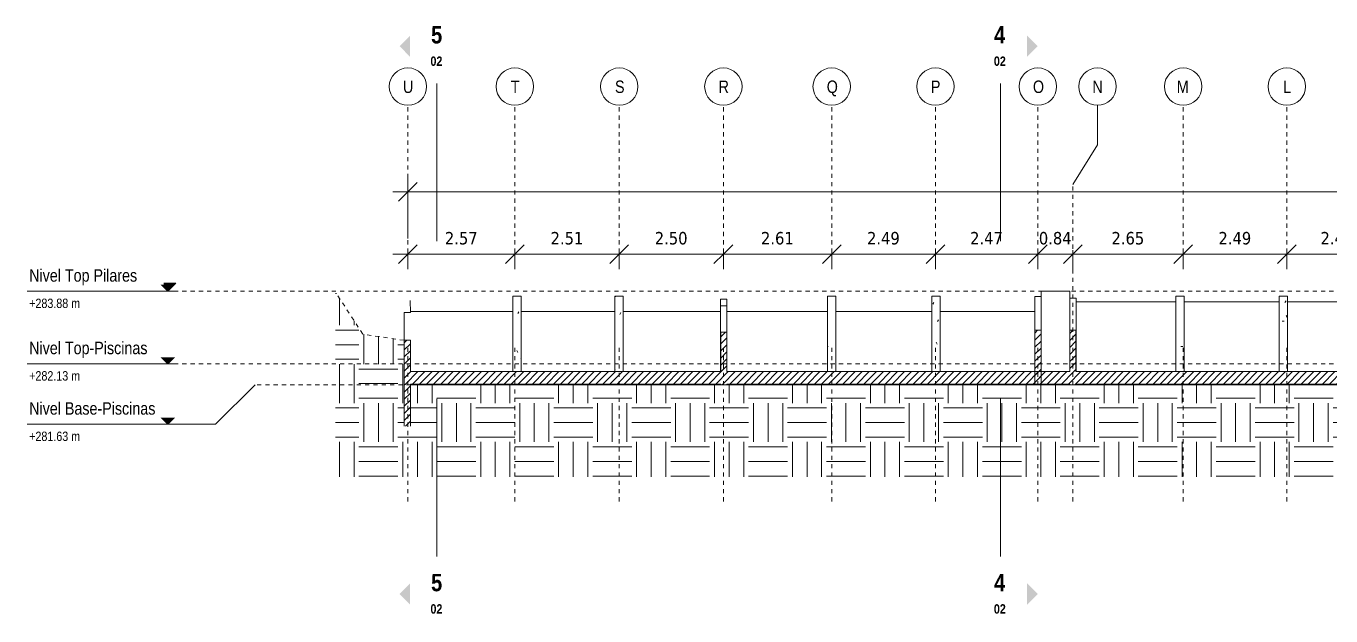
# Model space of a CAD drawing. Header units: metres. Extents: x -223 to 290, y -76 to 118.
# Drawn here: x 41.48 to 72.87, y -9.76 to 4.44 of the extents above; entities that cross this region are included whole.
import ezdxf

# ---------------------------------------------------------------- set-up
doc = ezdxf.new("R2010")
doc.units = ezdxf.units.M
for name, pattern in [('Centre', [0.03175, 0.00635, -0.00475, 0.0159, -0.00475]), ('Demolished', [0.0048, 0.0032, -0.0016]), ('Grid Line', [0.022225, 0.0127, -0.003175, 0.003175, -0.003175])]:
    doc.linetypes.add(name, pattern=pattern)
for name, color, linetype, lineweight in [('A-ANNO-DIMS', 7, 'Continuous', 9), ('A-ANNO-DIMS-150', 7, 'Continuous', 9), ('A-DETL-DEMO', 7, 'Demolished', 9), ('A-DETL-GENF', 7, 'Continuous', 9), ('A-FLOR', 7, 'Continuous', 9), ('A-FLOR-LEVL', 7, 'Continuous', 9), ('A-FLOR-PATT', 7, 'Continuous', 35), ('A-WALL', 7, 'Continuous', 9), ('A-WALL-PATT', 7, 'Continuous', 35), ('G-ANNO-SYMB', 7, 'Continuous', 9), ('S-COLS', 7, 'Continuous', 9), ('S-GRID', 7, 'Continuous', 9), ('S-GRID-IDEN', 7, 'Continuous', 9)]:
    doc.layers.add(name, color=color, linetype=linetype, lineweight=lineweight)
doc.styles.add('Saira Condensed', font='SairaCondensed-Regular.ttf', dxfattribs={"height": 0.3})
doc.styles.add('Saira Condensed_1', font='SairaCondensed-Regular.ttf', dxfattribs={"height": 0.225})
doc.styles.add('Saira Condensed_B', font='', dxfattribs={"height": 0.225})
doc.styles.add('Saira Condensed_B_1', font='', dxfattribs={"height": 0.42})
doc.styles.add('Tahoma', font='tahoma.ttf', dxfattribs={"height": 0.3})
doc.styles.get('Saira Condensed_B').set_extended_font_data('Saira Condensed', bold=True)
doc.styles.get('Saira Condensed_B_1').set_extended_font_data('Saira Condensed', bold=True)
doc.dimstyles.new('R_Tahoma_2_0', dxfattribs={"dimscale": 0.3048, "dimtxt": 0.313206, "dimasz": 1.476378, "dimexe": 1.181102, "dimexo": 0.738189, "dimgap": 0.492126, "dimtad": 1, "dimrnd": 0.01, "dimzin": 0, "dimdsep": 46, "dimtxsty": 'Tahoma', "dimblk1": 'OBLIQUE', "dimblk2": 'OBLIQUE', "dimsah": 1, "dimcen": 0.09, "dimdle": 1.181102, "dimazin": 2, "dimtfac": 1, "dimtdec": 4, "dimtix": 1, "dimtmove": 0, "dimatfit": 3, "dimfxl": 1, "dimtvp": 1, "dimtolj": 1, "dimtzin": 0, "dimarcsym": 2})
pattern_1 = [(45, (72.92343, -3.582), (-0.0848528, 0.0848528), [])]
pattern_2 = [(0, (72.91943, -3.582), (1.219, 0.3048), [0.05029, -0.8641, 0.05029, -0.8641, -4.877]), (0, (72.91943, -3.582), (1.219, 0.3048), [-1.829, 0.05029, -1.779, 0.05029, -0.8641, -2.134]), (0, (72.91943, -3.582), (1.219, 0.3048), [-4.572, 0.05029, -0.55931, 0.05029, -1.474]), (120, (73.37643, -3.43), (-0.8734645, 0.903285), [0.05029, -0.86411, 0.05029, -0.86411, -4.877]), (120, (73.37643, -3.43), (-0.8734645, 0.903285), [-1.829, 0.05029, -1.779, 0.05029, -0.86411, -2.134]), (120, (73.37643, -3.43), (-0.8734645, 0.903285), [-4.572, 0.05029, -0.55931, 0.05029, -1.474]), (240, (73.52843, -2.82), (-0.3455355, -1.208085), [0.05029, -0.86411, 0.05029, -0.86411, -4.877]), (240, (73.52843, -2.82), (-0.3455355, -1.208085), [-1.829, 0.05029, -1.779, 0.05029, -0.86411, -2.134]), (240, (73.52843, -2.82), (-0.3455355, -1.208085), [-4.572, 0.05029, -0.55931, 0.05029, -1.474])]

# ---------------------------------------------------------------- blocks, each defined once
blk = doc.blocks.new('Level - Con_Triangulo-1145791-Sección 05')
at = {"layer": 'A-FLOR-LEVL', "true_color": 0xe2e2e2}
blk.add_hatch(color=254, dxfattribs=at).paths.add_polyline_path([(162.959, -3.497), (163.152, -3.69), (163.345, -3.497)])
at = {"layer": 'A-FLOR-LEVL', "color": 253, "true_color": 0xaaaaaa}
for p, q in [((163.345, -3.69), (159.768, -3.69)), ((162.959, -3.497), (163.345, -3.497)), ((163.152, -3.69), (162.959, -3.497)), ((163.345, -3.497), (163.152, -3.69))]:
    blk.add_line(p, q, dxfattribs=at)
blk = doc.blocks.new('Grid - 3mm-1144979-Sección 05')
at = {"layer": 'S-GRID-IDEN', "color": 253, "true_color": 0xaaaaaa}
blk.add_circle((208.456, 2.987), 0.45, dxfattribs=at)
blk = doc.blocks.new('Section - Símbolo_Detalle_Plano-1146154-Sección 05')
at = {"layer": 'G-ANNO-SYMB', "true_color": 0x808080}
blk.add_hatch(color=8, dxfattribs=at).paths.add_polyline_path([(208.141, -8.978), (208.141, -9.49), (208.396, -9.234)])
blk = doc.blocks.new('DIMBLOCK66-Sección 05')
at = {"layer": 'A-ANNO-DIMS-150', "lineweight": 35}
for p, q in [((71.812, -1.05), (72.037, -0.825)), ((74.229, -1.05), (74.454, -0.825)), ((71.812, -1.05), (71.587, -1.275)), ((74.229, -1.05), (74.004, -1.275))]:
    blk.add_line(p, q, dxfattribs=at)
at = {"layer": 'A-ANNO-DIMS-150'}
for p, q in [((71.812, -1.05), (71.812, -0.957)), ((74.229, -1.05), (71.812, -1.05)), ((71.812, -1.05), (71.812, -1.41)), ((74.229, -1.05), (74.229, -0.957)), ((74.229, -1.05), (74.229, -1.41))]:
    blk.add_line(p, q, dxfattribs=at)
at = {"layer": 'A-ANNO-DIMS-150', "color": 0, "insert": (72.622, -0.515), "char_height": 0.3, "width": 0.95453, "attachment_point": 1, "line_spacing_factor": 0.994306, "style": 'Tahoma'}
blk.add_mtext('2.42', dxfattribs=at)
blk = doc.blocks.new('_Oblique')
at = {"color": 0, "linetype": 'ByBlock', "lineweight": -2}
blk.add_line((-0.5, -0.5), (0.5, 0.5), dxfattribs=at)
blk = doc.blocks.new('DIMBLOCK67-Sección 05')
at = {"layer": 'A-ANNO-DIMS-150', "lineweight": 35}
for p, q in [((69.318, -1.05), (69.543, -0.825)), ((71.812, -1.05), (72.037, -0.825)), ((69.318, -1.05), (69.093, -1.275)), ((71.812, -1.05), (71.587, -1.275))]:
    blk.add_line(p, q, dxfattribs=at)
at = {"layer": 'A-ANNO-DIMS-150'}
for p, q in [((69.318, -1.05), (69.318, -0.957)), ((71.812, -1.05), (69.318, -1.05)), ((69.318, -1.05), (69.318, -1.41)), ((71.812, -1.05), (71.812, -0.957)), ((71.812, -1.05), (71.812, -1.41))]:
    blk.add_line(p, q, dxfattribs=at)
at = {"layer": 'A-ANNO-DIMS-150', "color": 0, "insert": (70.167, -0.515), "char_height": 0.3, "width": 0.95453, "attachment_point": 1, "line_spacing_factor": 0.994306, "style": 'Tahoma'}
blk.add_mtext('2.49', dxfattribs=at)
blk = doc.blocks.new('DIMBLOCK68-Sección 05')
at = {"layer": 'A-ANNO-DIMS-150', "lineweight": 35}
for p, q in [((66.664, -1.05), (66.889, -0.825)), ((69.318, -1.05), (69.543, -0.825)), ((66.664, -1.05), (66.439, -1.275)), ((69.318, -1.05), (69.093, -1.275))]:
    blk.add_line(p, q, dxfattribs=at)
at = {"layer": 'A-ANNO-DIMS-150'}
for p, q in [((66.664, -1.05), (66.664, -0.957)), ((69.318, -1.05), (66.664, -1.05)), ((66.664, -1.05), (66.664, -1.41)), ((69.318, -1.05), (69.318, -0.957)), ((69.318, -1.05), (69.318, -1.41))]:
    blk.add_line(p, q, dxfattribs=at)
at = {"layer": 'A-ANNO-DIMS-150', "color": 0, "insert": (67.593, -0.515), "char_height": 0.3, "width": 0.95453, "attachment_point": 1, "line_spacing_factor": 0.994306, "style": 'Tahoma'}
blk.add_mtext('2.65', dxfattribs=at)
blk = doc.blocks.new('DIMBLOCK69-Sección 05')
at = {"layer": 'A-ANNO-DIMS-150', "lineweight": 35}
for p, q in [((65.822, -1.05), (66.047, -0.825)), ((66.664, -1.05), (66.889, -0.825)), ((65.822, -1.05), (65.597, -1.275)), ((66.664, -1.05), (66.439, -1.275))]:
    blk.add_line(p, q, dxfattribs=at)
at = {"layer": 'A-ANNO-DIMS-150'}
for p, q in [((65.822, -1.05), (65.822, -0.957)), ((66.664, -1.05), (65.822, -1.05)), ((65.822, -1.05), (65.822, -1.41)), ((66.664, -1.05), (66.664, -0.957)), ((66.664, -1.05), (66.664, -1.41))]:
    blk.add_line(p, q, dxfattribs=at)
at = {"layer": 'A-ANNO-DIMS-150', "color": 0, "insert": (65.845, -0.515), "char_height": 0.3, "width": 0.95453, "attachment_point": 1, "line_spacing_factor": 0.994306, "style": 'Tahoma'}
blk.add_mtext('0.84', dxfattribs=at)
blk = doc.blocks.new('DIMBLOCK70-Sección 05')
at = {"layer": 'A-ANNO-DIMS-150', "lineweight": 35}
for p, q in [((63.356, -1.05), (63.581, -0.825)), ((65.822, -1.05), (66.047, -0.825)), ((63.356, -1.05), (63.131, -1.275)), ((65.822, -1.05), (65.597, -1.275))]:
    blk.add_line(p, q, dxfattribs=at)
at = {"layer": 'A-ANNO-DIMS-150'}
for p, q in [((63.356, -1.05), (63.356, -0.957)), ((65.822, -1.05), (63.356, -1.05)), ((63.356, -1.05), (63.356, -1.41)), ((65.822, -1.05), (65.822, -0.957)), ((65.822, -1.05), (65.822, -1.41))]:
    blk.add_line(p, q, dxfattribs=at)
at = {"layer": 'A-ANNO-DIMS-150', "color": 0, "insert": (64.191, -0.515), "char_height": 0.3, "width": 0.95453, "attachment_point": 1, "line_spacing_factor": 0.994306, "style": 'Tahoma'}
blk.add_mtext('2.47', dxfattribs=at)
blk = doc.blocks.new('DIMBLOCK71-Sección 05')
at = {"layer": 'A-ANNO-DIMS-150', "lineweight": 35}
for p, q in [((60.861, -1.05), (61.086, -0.825)), ((63.356, -1.05), (63.581, -0.825)), ((60.861, -1.05), (60.636, -1.275)), ((63.356, -1.05), (63.131, -1.275))]:
    blk.add_line(p, q, dxfattribs=at)
at = {"layer": 'A-ANNO-DIMS-150'}
for p, q in [((60.861, -1.05), (60.861, -0.957)), ((63.356, -1.05), (60.861, -1.05)), ((60.861, -1.05), (60.861, -1.41)), ((63.356, -1.05), (63.356, -0.957)), ((63.356, -1.05), (63.356, -1.41))]:
    blk.add_line(p, q, dxfattribs=at)
at = {"layer": 'A-ANNO-DIMS-150', "color": 0, "insert": (61.711, -0.515), "char_height": 0.3, "width": 0.95453, "attachment_point": 1, "line_spacing_factor": 0.994306, "style": 'Tahoma'}
blk.add_mtext('2.49', dxfattribs=at)
blk = doc.blocks.new('DIMBLOCK72-Sección 05')
at = {"layer": 'A-ANNO-DIMS-150', "lineweight": 35}
for p, q in [((58.254, -1.05), (58.479, -0.825)), ((60.861, -1.05), (61.086, -0.825)), ((58.254, -1.05), (58.029, -1.275)), ((60.861, -1.05), (60.636, -1.275))]:
    blk.add_line(p, q, dxfattribs=at)
at = {"layer": 'A-ANNO-DIMS-150'}
for p, q in [((58.254, -1.05), (58.254, -0.957)), ((60.861, -1.05), (58.254, -1.05)), ((58.254, -1.05), (58.254, -1.41)), ((60.861, -1.05), (60.861, -0.957)), ((60.861, -1.05), (60.861, -1.41))]:
    blk.add_line(p, q, dxfattribs=at)
at = {"layer": 'A-ANNO-DIMS-150', "color": 0, "insert": (59.16, -0.515), "char_height": 0.3, "width": 0.95453, "attachment_point": 1, "line_spacing_factor": 0.994306, "style": 'Tahoma'}
blk.add_mtext('2.61', dxfattribs=at)
blk = doc.blocks.new('DIMBLOCK73-Sección 05')
at = {"layer": 'A-ANNO-DIMS-150', "lineweight": 35}
for p, q in [((55.75, -1.05), (55.975, -0.825)), ((58.254, -1.05), (58.479, -0.825)), ((55.75, -1.05), (55.525, -1.275)), ((58.254, -1.05), (58.029, -1.275))]:
    blk.add_line(p, q, dxfattribs=at)
at = {"layer": 'A-ANNO-DIMS-150'}
for p, q in [((55.75, -1.05), (55.75, -0.957)), ((58.254, -1.05), (55.75, -1.05)), ((55.75, -1.05), (55.75, -1.41)), ((58.254, -1.05), (58.254, -0.957)), ((58.254, -1.05), (58.254, -1.41))]:
    blk.add_line(p, q, dxfattribs=at)
at = {"layer": 'A-ANNO-DIMS-150', "color": 0, "insert": (56.604, -0.515), "char_height": 0.3, "width": 0.95453, "attachment_point": 1, "line_spacing_factor": 0.994306, "style": 'Tahoma'}
blk.add_mtext('2.50', dxfattribs=at)
blk = doc.blocks.new('DIMBLOCK74-Sección 05')
at = {"layer": 'A-ANNO-DIMS-150', "lineweight": 35}
for p, q in [((53.239, -1.05), (53.464, -0.825)), ((55.75, -1.05), (55.975, -0.825)), ((53.239, -1.05), (53.014, -1.275)), ((55.75, -1.05), (55.525, -1.275))]:
    blk.add_line(p, q, dxfattribs=at)
at = {"layer": 'A-ANNO-DIMS-150'}
for p, q in [((53.239, -1.05), (53.239, -0.957)), ((55.75, -1.05), (53.239, -1.05)), ((53.239, -1.05), (53.239, -1.41)), ((55.75, -1.05), (55.75, -0.957)), ((55.75, -1.05), (55.75, -1.41))]:
    blk.add_line(p, q, dxfattribs=at)
at = {"layer": 'A-ANNO-DIMS-150', "color": 0, "insert": (54.097, -0.515), "char_height": 0.3, "width": 0.95453, "attachment_point": 1, "line_spacing_factor": 0.994306, "style": 'Tahoma'}
blk.add_mtext('2.51', dxfattribs=at)
blk = doc.blocks.new('DIMBLOCK75-Sección 05')
at = {"layer": 'A-ANNO-DIMS-150', "lineweight": 35}
for p, q in [((50.665, -1.05), (50.89, -0.825)), ((53.239, -1.05), (53.464, -0.825)), ((50.665, -1.05), (50.44, -1.275)), ((53.239, -1.05), (53.014, -1.275))]:
    blk.add_line(p, q, dxfattribs=at)
at = {"layer": 'A-ANNO-DIMS-150'}
for p, q in [((53.239, -1.05), (50.305, -1.05)), ((50.665, -1.05), (50.665, -0.957)), ((50.665, -1.05), (50.665, -1.41)), ((53.239, -1.05), (53.239, -0.957)), ((53.239, -1.05), (53.239, -1.41))]:
    blk.add_line(p, q, dxfattribs=at)
at = {"layer": 'A-ANNO-DIMS-150', "color": 0, "insert": (51.554, -0.515), "char_height": 0.3, "width": 0.95453, "attachment_point": 1, "line_spacing_factor": 0.994306, "style": 'Tahoma'}
blk.add_mtext('2.57', dxfattribs=at)
blk = doc.blocks.new('DIMBLOCK76-Sección 05')
at = {"layer": 'A-ANNO-DIMS-150'}
for p, q in [((50.665, 0.45), (50.665, 0.81)), ((97.781, 0.45), (97.781, 0.81)), ((98.141, 0.45), (50.305, 0.45)), ((50.665, 0.45), (50.665, -0.676)), ((97.781, 0.45), (97.781, -0.676))]:
    blk.add_line(p, q, dxfattribs=at)
at = {"layer": 'A-ANNO-DIMS-150', "lineweight": 35}
for p, q in [((50.665, 0.45), (50.89, 0.675)), ((97.781, 0.45), (98.006, 0.675)), ((50.665, 0.45), (50.44, 0.225)), ((97.781, 0.45), (97.556, 0.225))]:
    blk.add_line(p, q, dxfattribs=at)
at = {"layer": 'A-ANNO-DIMS-150', "color": 0, "insert": (73.713, 0.985), "char_height": 0.3, "width": 1.223, "attachment_point": 1, "line_spacing_factor": 0.994306, "style": 'Tahoma'}
blk.add_mtext('47.12', dxfattribs=at)

msp = doc.modelspace()

# ---------------------------------------------------------------- hatches: boundary and pattern name
at = {"layer": 'A-DETL-GENF', "true_color": 0xc0c0c0}
h = msp.add_hatch(dxfattribs=at)
h.set_pattern_fill('FP_27', color=9, style=0, pattern_type=2)
h.set_pattern_definition([(0, (72.9234, -3.582), (0.9375, 0.9375), [0.9375, -0.9375]), (0, (72.9234, -3.231), (0.9375, 0.9375), [0.9375, -0.9375]), (0, (72.9234, -2.879), (0.9375, 0.9375), [0.9375, -0.9375]), (90, (73.0404, -2.762), (-0.9375, 0.9375), [0.9375, -0.9375]), (90, (73.3914, -2.762), (-0.9375, 0.9375), [0.9375, -0.9375]), (90, (73.7434, -2.762), (-0.9375, 0.9375), [0.9375, -0.9375])])
h.paths.add_polyline_path([(48.918, -6.413), (98.697, -6.413), (98.697, -2.756), (98.211, -2.696), (97.887, -2.696), (97.891, -5.217), (97.67, -5.217), (97.67, -4.21), (50.742, -4.21), (50.742, -5.194), (50.57, -5.194), (50.57, -3.125), (49.58, -2.977), (48.946, -2.001), (48.918, -2.001), (48.918, -3.581)])
at = {"layer": 'A-FLOR-PATT', "lineweight": 9, "true_color": 0x808080}
h = msp.add_hatch(dxfattribs=at)
h.set_pattern_fill('FP_23', color=8, style=0, pattern_type=2)
h.set_pattern_definition(pattern_1)
h.paths.add_polyline_path([(97.882, -4.178), (97.882, -3.878), (50.578, -3.878), (50.578, -4.178), (97.682, -4.178)])
at = {"layer": 'A-WALL-PATT', "lineweight": 9, "true_color": 0x808080}
h = msp.add_hatch(dxfattribs=at)
h.set_pattern_fill('FP_23', color=8, style=0, pattern_type=2)
h.set_pattern_definition(pattern_1)
h.paths.add_polyline_path([(50.728, -5.194), (50.728, -4.178), (50.578, -4.178), (50.578, -5.194)])
h.paths.add_polyline_path([(50.728, -3.878), (50.728, -3.125), (50.578, -3.125), (50.578, -3.878)])
h = msp.add_hatch(dxfattribs=at)
h.set_pattern_fill('FP_23', color=8, style=0, pattern_type=2)
h.set_pattern_definition(pattern_1)
h.paths.add_polyline_path([(58.252, -4.194), (58.34, -4.194), (58.34, -4.178), (58.19, -4.178), (58.19, -4.194)])
h.paths.add_polyline_path([(58.34, -3.878), (58.34, -2.928), (58.19, -2.928), (58.19, -3.878), (58.252, -3.878)])
h = msp.add_hatch(dxfattribs=at)
h.set_pattern_fill('FP_23', color=8, style=0, pattern_type=2)
h.set_pattern_definition(pattern_1)
h.paths.add_polyline_path([(65.747, -4.194), (65.897, -4.194), (65.897, -2.883), (65.747, -2.883), (65.747, -3.581)])
h = msp.add_hatch(dxfattribs=at)
h.set_pattern_fill('FP_23', color=8, style=0, pattern_type=2)
h.set_pattern_definition(pattern_1)
h.paths.add_polyline_path([(66.589, -4.194), (66.739, -4.194), (66.739, -4.178), (66.589, -4.178)])
h.paths.add_polyline_path([(66.589, -3.878), (66.739, -3.878), (66.739, -2.883), (66.589, -2.883), (66.589, -3.581)])
at = {"layer": 'S-COLS'}
h = msp.add_hatch(dxfattribs=at)
h.set_pattern_fill('FP_25', color=256, style=0, pattern_type=2)
h.set_pattern_definition(pattern_2)
h.paths.add_polyline_path([(53.388, -3.878), (53.388, -2.064), (53.188, -2.064), (53.188, -3.878)])
h = msp.add_hatch(dxfattribs=at)
h.set_pattern_fill('FP_25', color=256, style=0, pattern_type=2)
h.set_pattern_definition(pattern_2)
h.paths.add_polyline_path([(55.646, -3.878), (55.846, -3.878), (55.846, -2.064), (55.646, -2.064), (55.646, -3.581)])
h = msp.add_hatch(dxfattribs=at)
h.set_pattern_fill('FP_25', color=256, style=0, pattern_type=2)
h.set_pattern_definition(pattern_2)
h.paths.add_polyline_path([(60.961, -3.878), (60.961, -2.064), (60.761, -2.064), (60.761, -3.878)])
h = msp.add_hatch(dxfattribs=at)
h.set_pattern_fill('FP_25', color=256, style=0, pattern_type=2)
h.set_pattern_definition(pattern_2)
h.paths.add_polyline_path([(63.474, -3.878), (63.474, -2.064), (63.274, -2.064), (63.274, -3.878)])
h = msp.add_hatch(dxfattribs=at)
h.set_pattern_fill('FP_25', color=256, style=0, pattern_type=2)
h.set_pattern_definition(pattern_2)
h.paths.add_polyline_path([(69.343, -3.878), (69.343, -2.064), (69.143, -2.064), (69.143, -3.878)])
h = msp.add_hatch(dxfattribs=at)
h.set_pattern_fill('FP_25', color=256, style=0, pattern_type=2)
h.set_pattern_definition(pattern_2)
h.paths.add_polyline_path([(71.827, -3.878), (71.827, -2.064), (71.627, -2.064), (71.627, -3.878)])
h = msp.add_hatch(dxfattribs=at)
h.set_pattern_fill('FP_26', color=256, style=0, pattern_type=2)
h.set_pattern_definition([(0, (53.19143, -3.582), (0.00362, 0.3048), [0.00015, -0.00257, 0.00015, -0.00257, -0.01448]), (0, (53.19143, -3.582), (0.00362, 0.3048), [-0.00543, 0.00015, -0.00528, 0.00015, -0.00257, -0.00633]), (0, (53.19143, -3.582), (0.00362, 0.3048), [-0.01357, 0.00015, -0.00166, 0.00015, -0.00438]), (90.098, (53.193434, -3.43), (-0.0025852962, 0.9034568996), [0.04355, -0.74834, 0.04355, -0.74834, -4.223]), (90.098, (53.193434, -3.43), (-0.0025852962, 0.9034568996), [-1.584, 0.04355, -1.54, 0.04355, -0.74834, -1.848]), (90.098, (53.193434, -3.43), (-0.0025852962, 0.9034568996), [-3.959, 0.04355, -0.48438, 0.04355, -1.276]), (269.902, (53.193434, -2.82), (-0.0010261911, -1.2080000118), [0.04355, -0.74834, 0.04355, -0.74834, -4.223]), (269.902, (53.193434, -2.82), (-0.0010261911, -1.2080000118), [-1.584, 0.04355, -1.54, 0.04355, -0.74834, -1.848]), (269.902, (53.193434, -2.82), (-0.0010261911, -1.2080000118), [-3.959, 0.04355, -0.48438, 0.04355, -1.276])])
h.paths.add_polyline_path([(53.188, -3.878), (53.188, -3.878), (53.188, -3.324)])
h = msp.add_hatch(dxfattribs=at)
h.set_pattern_fill('FP_25', color=256, style=0, pattern_type=2)
h.set_pattern_definition(pattern_2)
h.paths.add_polyline_path([(60.961, -4.194), (60.961, -4.178), (60.761, -4.178), (60.761, -4.194)])

# ---------------------------------------------------------------- linework, layer by layer
at = {"layer": 'A-DETL-DEMO'}
for p, q in [((48.946, -2.001), (48.918, -2.001)), ((49.58, -2.976), (48.946, -2.001)), ((50.571, -3.125), (49.58, -2.976))]:
    msp.add_line(p, q, dxfattribs=at)
at = {"layer": 'A-FLOR', "lineweight": 18}
for p, q in [((50.578, -3.878), (50.578, -4.178)), ((58.19, -3.878), (50.728, -3.878)), ((66.589, -3.878), (58.34, -3.878)), ((74.154, -3.878), (66.739, -3.878)), ((50.728, -4.178), (58.19, -4.178)), ((58.34, -4.178), (66.589, -4.178)), ((66.739, -4.178), (74.154, -4.178))]:
    msp.add_line(p, q, dxfattribs=at)
at = {"layer": 'A-FLOR-LEVL', "color": 253, "linetype": 'Centre', "true_color": 0xaaaaaa}
for p, q in [((102.534, -1.944), (45.081, -1.944)), ((102.534, -4.194), (46.986, -4.194))]:
    msp.add_line(p, q, dxfattribs=at)
at = {"layer": 'A-FLOR-LEVL', "color": 253, "true_color": 0xaaaaaa}
msp.add_line((46.986, -4.194), (46.034, -5.147), dxfattribs=at)
at = {"layer": 'A-WALL'}
for p, q in [((50.722, -2.166), (50.724, -2.456)), ((58.186, -2.133), (58.186, -2.432)), ((58.337, -2.133), (58.186, -2.133)), ((58.187, -2.293), (58.187, -2.133)), ((58.337, -2.133), (58.337, -2.293)), ((65.748, -2.883), (65.749, -2.072)), ((65.899, -2.072), (65.749, -2.072)), ((65.899, -2.072), (65.898, -2.883)), ((66.592, -1.944), (65.9, -1.944)), ((65.9, -1.944), (65.9, -3.878)), ((66.59, -2.883), (66.592, -2.106)), ((66.592, -1.944), (66.592, -2.106)), ((66.592, -2.106), (66.592, -1.944)), ((66.742, -2.106), (66.592, -2.106)), ((66.742, -2.106), (66.74, -2.883)), ((66.742, -2.197), (66.742, -2.106)), ((66.742, -2.197), (66.742, -3.878)), ((69.142, -2.197), (66.742, -2.197)), ((69.142, -3.878), (69.142, -2.197)), ((71.627, -2.197), (69.343, -2.197)), ((71.627, -3.878), (71.627, -2.197)), ((74.155, -2.197), (71.827, -2.197)), ((50.574, -2.455), (50.724, -2.456)), ((50.574, -3.125), (50.574, -2.455)), ((50.724, -2.432), (50.724, -2.456)), ((53.188, -2.432), (50.724, -2.432)), ((53.188, -3.878), (53.188, -2.432)), ((55.645, -2.432), (53.388, -2.432)), ((55.645, -3.878), (55.645, -2.432)), ((58.186, -2.432), (55.846, -2.432)), ((58.186, -2.432), (58.186, -3.878)), ((58.189, -2.928), (58.187, -2.293)), ((58.337, -2.293), (58.187, -2.293)), ((58.337, -2.293), (58.339, -2.928)), ((60.761, -2.432), (58.337, -2.432)), ((60.761, -3.878), (60.761, -2.432)), ((63.274, -2.432), (60.961, -2.432)), ((63.274, -3.878), (63.274, -2.432)), ((65.749, -2.432), (63.474, -2.432)), ((50.578, -3.125), (50.574, -3.125)), ((58.19, -2.928), (58.189, -2.928)), ((65.898, -2.883), (65.897, -2.883)), ((66.74, -2.883), (66.739, -2.883)), ((50.728, -4.194), (53.188, -4.194)), ((53.188, -4.194), (53.188, -4.178)), ((53.388, -4.194), (55.645, -4.194)), ((55.645, -4.194), (55.645, -4.178)), ((55.846, -4.194), (58.19, -4.194)), ((58.186, -4.178), (58.186, -4.194)), ((58.34, -4.194), (60.761, -4.194)), ((60.761, -4.194), (60.761, -4.178)), ((60.961, -4.194), (63.274, -4.194)), ((63.274, -4.194), (63.274, -4.178)), ((63.474, -4.194), (65.747, -4.194)), ((65.897, -4.194), (66.589, -4.194)), ((65.9, -4.178), (65.9, -4.194)), ((66.739, -4.194), (69.142, -4.194)), ((66.742, -4.178), (66.742, -4.194)), ((69.142, -4.194), (69.142, -4.178)), ((69.343, -4.194), (71.627, -4.194)), ((71.627, -4.194), (71.627, -4.178)), ((71.827, -4.194), (74.154, -4.194))]:
    msp.add_line(p, q, dxfattribs=at)
at = {"layer": 'A-WALL', "lineweight": 18}
for p, q in [((50.728, -3.125), (50.578, -3.125)), ((50.578, -3.125), (50.578, -3.878)), ((50.728, -3.878), (50.728, -3.125)), ((58.19, -2.928), (58.19, -3.878)), ((58.34, -2.928), (58.19, -2.928)), ((58.34, -3.878), (58.34, -2.928)), ((65.747, -2.883), (65.747, -4.194)), ((65.897, -2.883), (65.747, -2.883)), ((65.897, -4.194), (65.897, -2.883)), ((66.589, -2.883), (66.589, -3.878)), ((66.739, -2.883), (66.589, -2.883)), ((66.739, -3.878), (66.739, -2.883)), ((50.578, -4.178), (50.578, -5.194)), ((50.728, -5.194), (50.728, -4.178)), ((58.19, -4.178), (58.19, -4.194)), ((58.19, -4.194), (58.34, -4.194)), ((58.34, -4.194), (58.34, -4.178)), ((65.747, -4.194), (65.897, -4.194)), ((66.589, -4.178), (66.589, -4.194)), ((66.589, -4.194), (66.739, -4.194)), ((66.739, -4.194), (66.739, -4.178))]:
    msp.add_line(p, q, dxfattribs=at)
at = {"layer": 'G-ANNO-SYMB', "lineweight": 18}
for p, q in [((51.362, 3.059), (51.362, -0.739)), ((64.919, 3.059), (64.919, -0.739)), ((51.362, -4.537), (51.362, -8.334)), ((64.919, -4.537), (64.919, -8.334))]:
    msp.add_line(p, q, dxfattribs=at)
at = {"layer": 'S-COLS'}
for p, q in [((53.187, -2.064), (53.187, -2.433)), ((53.188, -2.064), (53.187, -2.064)), ((53.188, -3.878), (53.188, -2.064)), ((53.388, -2.064), (53.188, -2.064)), ((53.388, -2.064), (53.388, -3.878)), ((55.645, -2.064), (55.645, -2.432)), ((55.646, -2.064), (55.645, -2.064)), ((55.646, -3.878), (55.646, -2.064)), ((55.846, -2.064), (55.646, -2.064)), ((55.846, -2.064), (55.846, -3.878)), ((60.76, -2.064), (60.76, -2.432)), ((60.761, -2.064), (60.76, -2.064)), ((60.761, -3.878), (60.761, -2.064)), ((60.961, -2.064), (60.761, -2.064)), ((60.961, -2.064), (60.961, -3.878)), ((63.273, -2.064), (63.273, -2.432)), ((63.274, -2.064), (63.273, -2.064)), ((63.274, -3.878), (63.274, -2.064)), ((63.474, -2.064), (63.274, -2.064)), ((63.474, -2.064), (63.474, -3.878)), ((69.141, -2.064), (69.141, -2.197)), ((69.143, -2.064), (69.141, -2.064)), ((69.143, -3.878), (69.143, -2.064)), ((69.343, -2.064), (69.143, -2.064)), ((69.343, -2.064), (69.343, -3.878)), ((71.626, -2.064), (71.626, -2.197)), ((71.627, -2.064), (71.626, -2.064)), ((71.627, -3.878), (71.627, -2.064)), ((71.827, -2.064), (71.627, -2.064)), ((71.827, -2.064), (71.827, -3.878)), ((53.188, -4.194), (53.188, -4.178)), ((53.188, -4.194), (53.188, -4.194)), ((53.388, -4.194), (53.188, -4.194)), ((53.388, -4.178), (53.388, -4.194)), ((55.646, -4.194), (55.645, -4.194)), ((55.646, -4.194), (55.646, -4.178)), ((55.846, -4.194), (55.646, -4.194)), ((55.846, -4.178), (55.846, -4.194)), ((60.761, -4.194), (60.761, -4.178)), ((60.761, -4.194), (60.761, -4.194)), ((60.961, -4.194), (60.761, -4.194)), ((60.961, -4.178), (60.961, -4.194)), ((63.274, -4.194), (63.274, -4.178)), ((63.274, -4.194), (63.274, -4.194)), ((63.474, -4.194), (63.274, -4.194)), ((63.474, -4.178), (63.474, -4.194)), ((69.143, -4.194), (69.142, -4.194)), ((69.143, -4.194), (69.143, -4.178)), ((69.343, -4.194), (69.143, -4.194)), ((69.343, -4.178), (69.343, -4.194)), ((71.627, -4.194), (71.627, -4.178)), ((71.627, -4.194), (71.627, -4.194)), ((71.827, -4.194), (71.627, -4.194)), ((71.827, -4.178), (71.827, -4.194))]:
    msp.add_line(p, q, dxfattribs=at)
at = {"layer": 'S-GRID', "color": 254, "linetype": 'Grid Line', "true_color": 0xd4d4d4}
for p, q in [((50.665, -1.213), (50.665, 2.537)), ((53.239, -1.213), (53.239, 2.537)), ((55.75, -1.213), (55.75, 2.537)), ((58.254, -1.213), (58.254, 2.537)), ((60.861, -1.213), (60.861, 2.537)), ((63.356, -1.213), (63.356, 2.537)), ((65.822, -1.213), (65.822, 2.537)), ((69.318, -1.213), (69.318, 2.537)), ((71.812, -1.213), (71.812, 2.537)), ((66.664, -3.118), (66.664, 0.632)), ((50.665, -7.006), (50.665, -3.256)), ((53.239, -7.006), (53.239, -3.256)), ((55.75, -7.006), (55.75, -3.256)), ((58.254, -7.006), (58.254, -3.256)), ((60.861, -7.006), (60.861, -3.256)), ((63.356, -7.006), (63.356, -3.256)), ((65.822, -7.006), (65.822, -3.256)), ((66.664, -7.006), (66.664, -3.256)), ((69.318, -7.006), (69.318, -3.256)), ((71.812, -7.006), (71.812, -3.256))]:
    msp.add_line(p, q, dxfattribs=at)
at = {"layer": 'S-GRID', "color": 254, "true_color": 0xd4d4d4}
for p, q in [((67.257, 1.585), (67.257, 2.537)), ((66.664, 0.632), (67.257, 1.585))]:
    msp.add_line(p, q, dxfattribs=at)

# ---------------------------------------------------------------- block references
at = {"layer": 'A-FLOR-LEVL', "color": 253, "true_color": 0xaaaaaa}
for p in [(-118.264, 1.746), (-118.264, 0), (-118.264, -1.457)]:
    msp.add_blockref('Level - Con_Triangulo-1145791-Sección 05', p, dxfattribs=at)
at = {"layer": 'G-ANNO-SYMB', "color": 8, "lineweight": 18, "true_color": 0x808080, "rotation": 180}
msp.add_blockref('Section - Símbolo_Detalle_Plano-1146154-Sección 05', (258.859, -5.275), dxfattribs=at)
at = {"layer": 'G-ANNO-SYMB', "color": 8, "lineweight": 18, "true_color": 0x808080, "extrusion": (0, 0, -1), "rotation": 180}
msp.add_blockref('Section - Símbolo_Detalle_Plano-1146154-Sección 05', (142.577, -5.275), dxfattribs=at)
at = {"layer": 'G-ANNO-SYMB', "color": 8, "lineweight": 18, "true_color": 0x808080, "extrusion": (0, 0, -1)}
msp.add_blockref('Section - Símbolo_Detalle_Plano-1146154-Sección 05', (-258.859, 0), dxfattribs=at)
at = {"layer": 'G-ANNO-SYMB', "color": 8, "lineweight": 18, "true_color": 0x808080}
msp.add_blockref('Section - Símbolo_Detalle_Plano-1146154-Sección 05', (-142.577, 0), dxfattribs=at)
at = {"layer": 'S-GRID-IDEN', "color": 253, "true_color": 0xaaaaaa}
for p in [(-157.791, 0), (-155.218, 0), (-152.706, 0), (-150.202, 0), (-147.595, 0), (-145.1, 0), (-142.634, 0), (-141.199, 0), (-139.138, 0), (-136.645, 0)]:
    msp.add_blockref('Grid - 3mm-1144979-Sección 05', p, dxfattribs=at)

# ---------------------------------------------------------------- texts
at = {"layer": 'G-ANNO-SYMB', "char_height": 0.42, "attachment_point": 1, "style": 'Saira Condensed_B_1'}
for s, insert, width in [('\\fSaira Condensed|b1|i0|c0|p2|;5', (51.222, 4.444), 0.33671), ('\\fSaira Condensed|b1|i0|c0|p2|;4', (64.769, 4.444), 0.36076), ('\\fSaira Condensed|b1|i0|c0|p2|;5', (51.222, -8.749), 0.33671), ('\\fSaira Condensed|b1|i0|c0|p2|;4', (64.769, -8.749), 0.36076)]:
    msp.add_mtext(s, dxfattribs=dict(at, insert=insert, width=width))
at = {"layer": 'G-ANNO-SYMB', "color": 8, "true_color": 0x808080, "char_height": 0.225, "width": 0.37278, "attachment_point": 1, "style": 'Saira Condensed_B', "bg_fill": 3, "box_fill_scale": 1.25, "bg_fill_color": 256, "bg_fill_true_color": 13158600, "bg_fill_transparency": 0}
for insert in [(64.763, 3.711), (51.207, -9.481), (64.763, -9.481)]:
    msp.add_mtext('02', dxfattribs=dict(at, insert=insert))
at = {"layer": 'S-GRID-IDEN', "color": 253, "true_color": 0xaaaaaa, "char_height": 0.3, "attachment_point": 1, "style": 'Saira Condensed'}
for s, insert, width in [('U', (50.546, 3.132), 0.27658), ('T', (53.14, 3.132), 0.22848), ('S', (55.647, 3.132), 0.24051), ('R', (58.14, 3.132), 0.26456), ('Q', (60.742, 3.132), 0.27658), ('P', (63.247, 3.132), 0.25253), ('O', (65.703, 3.132), 0.27658), ('N', (67.133, 3.132), 0.28861), ('M', (69.164, 3.132), 0.36076), ('L', (71.723, 3.132), 0.20443)]:
    msp.add_mtext(s, dxfattribs=dict(at, insert=insert, width=width))

# ---------------------------------------------------------------- dimensions: what is measured, and where the dimension line sits
at = {"layer": 'A-ANNO-DIMS'}
dim = msp.add_linear_dim(base=(50.665, 0.45), p1=(97.781, -0.901), p2=(50.665, -0.901), angle=0, dimstyle='R_Tahoma_2_0', override={"dimpost": '<>', "dimfxl": 47.11627}, dxfattribs=at)
dim.commit()
dim.dimension.update_dxf_attribs({"geometry": 'DIMBLOCK76-Sección 05', "text_midpoint": (74.223, 0.753)})
for base, p1, p2, override, picture, middle in [((50.665, -1.05), (53.239, -0.732), (50.665, -0.732), {"dimpost": '<>', "dimfxl": 2.573804}, 'DIMBLOCK75-Sección 05', (51.952, -0.744)), ((53.239, -1.05), (55.75, -0.732), (53.239, -0.732), {"dimpost": '<>', "dimfxl": 2.511804}, 'DIMBLOCK74-Sección 05', (54.495, -0.744)), ((55.75, -1.05), (58.254, -0.732), (55.75, -0.732), {"dimpost": '<>', "dimfxl": 2.503496}, 'DIMBLOCK73-Sección 05', (57.002, -0.744)), ((58.254, -1.05), (60.861, -0.732), (58.254, -0.732), {"dimpost": '<>', "dimfxl": 2.607312}, 'DIMBLOCK72-Sección 05', (59.558, -0.744)), ((60.8612, -1.0498), (63.356, -0.7316), (60.8612, -0.7316), {"dimpost": '<>', "dimfxl": 2.494804}, 'DIMBLOCK71-Sección 05', (62.1086, -0.7438)), ((63.356, -1.05), (65.822, -0.732), (63.356, -0.732), {"dimpost": '<>', "dimfxl": 2.466096}, 'DIMBLOCK70-Sección 05', (64.589, -0.747)), ((65.822, -1.05), (66.664, -0.732), (65.822, -0.732), {"dimpost": '<>', "dimfxl": 0.842201}, 'DIMBLOCK69-Sección 05', (66.243, -0.743)), ((66.664, -1.05), (69.318, -0.732), (66.664, -0.732), {"dimpost": '<>', "dimfxl": 2.653512}, 'DIMBLOCK68-Sección 05', (67.991, -0.744)), ((69.318, -1.05), (71.812, -0.732), (69.318, -0.732), {"dimpost": '<>', "dimfxl": 2.493804}, 'DIMBLOCK67-Sección 05', (70.565, -0.744)), ((71.812, -1.05), (74.229, -0.732), (71.812, -0.732), {"dimpost": '<>', "dimfxl": 2.416896}, 'DIMBLOCK66-Sección 05', (73.02, -0.747))]:
    dim = msp.add_linear_dim(base=base, p1=p1, p2=p2, dimstyle='R_Tahoma_2_0', override=override, dxfattribs=at)
    dim.commit()
    dim.dimension.update_dxf_attribs({"geometry": picture, "text_midpoint": middle})

# ---------------------------------------------------------------- next in the draw order: texts
at = {"layer": 'A-FLOR-LEVL', "color": 9, "true_color": 0xb7b7b7, "attachment_point": 1, "bg_fill": 3, "box_fill_scale": 1.25, "bg_fill_color": 256, "bg_fill_true_color": 13158600, "bg_fill_transparency": 0}
for s, insert, char_height, width, style in [('Nivel Top Pilares', (41.552, -1.412), 0.3, 3.16266, 'Saira Condensed'), ('+283.88 m', (41.552, -2.121), 0.225, 1.50316, 'Saira Condensed_1'), ('Nivel Top-Piscinas', (41.552, -3.159), 0.3, 3.47532, 'Saira Condensed'), ('+282.13 m', (41.552, -3.868), 0.225, 1.39494, 'Saira Condensed_1'), ('Nivel Base-Piscinas', (41.552, -4.615), 0.3, 3.69177, 'Saira Condensed'), ('+281.63 m', (41.552, -5.324), 0.225, 1.40696, 'Saira Condensed_1')]:
    msp.add_mtext(s, dxfattribs=dict(at, insert=insert, char_height=char_height, width=width, style=style))
at = {"layer": 'G-ANNO-SYMB', "color": 8, "true_color": 0x808080, "insert": (51.207, 3.711), "char_height": 0.225, "width": 0.37278, "attachment_point": 1, "style": 'Saira Condensed_B', "bg_fill": 3, "box_fill_scale": 1.25, "bg_fill_color": 256, "bg_fill_true_color": 13158600, "bg_fill_transparency": 0}
msp.add_mtext('02', dxfattribs=at)

# ---------------------------------------------------------------- next in the draw order: linework, layer by layer
at = {"layer": 'A-FLOR-LEVL', "color": 253, "linetype": 'Centre', "true_color": 0xaaaaaa}
msp.add_line((102.534, -3.69), (45.081, -3.69), dxfattribs=at)
at = {"layer": 'A-FLOR-LEVL', "color": 253, "true_color": 0xaaaaaa}
msp.add_line((46.034, -5.147), (45.081, -5.147), dxfattribs=at)

doc.saveas('drawing.dxf')
